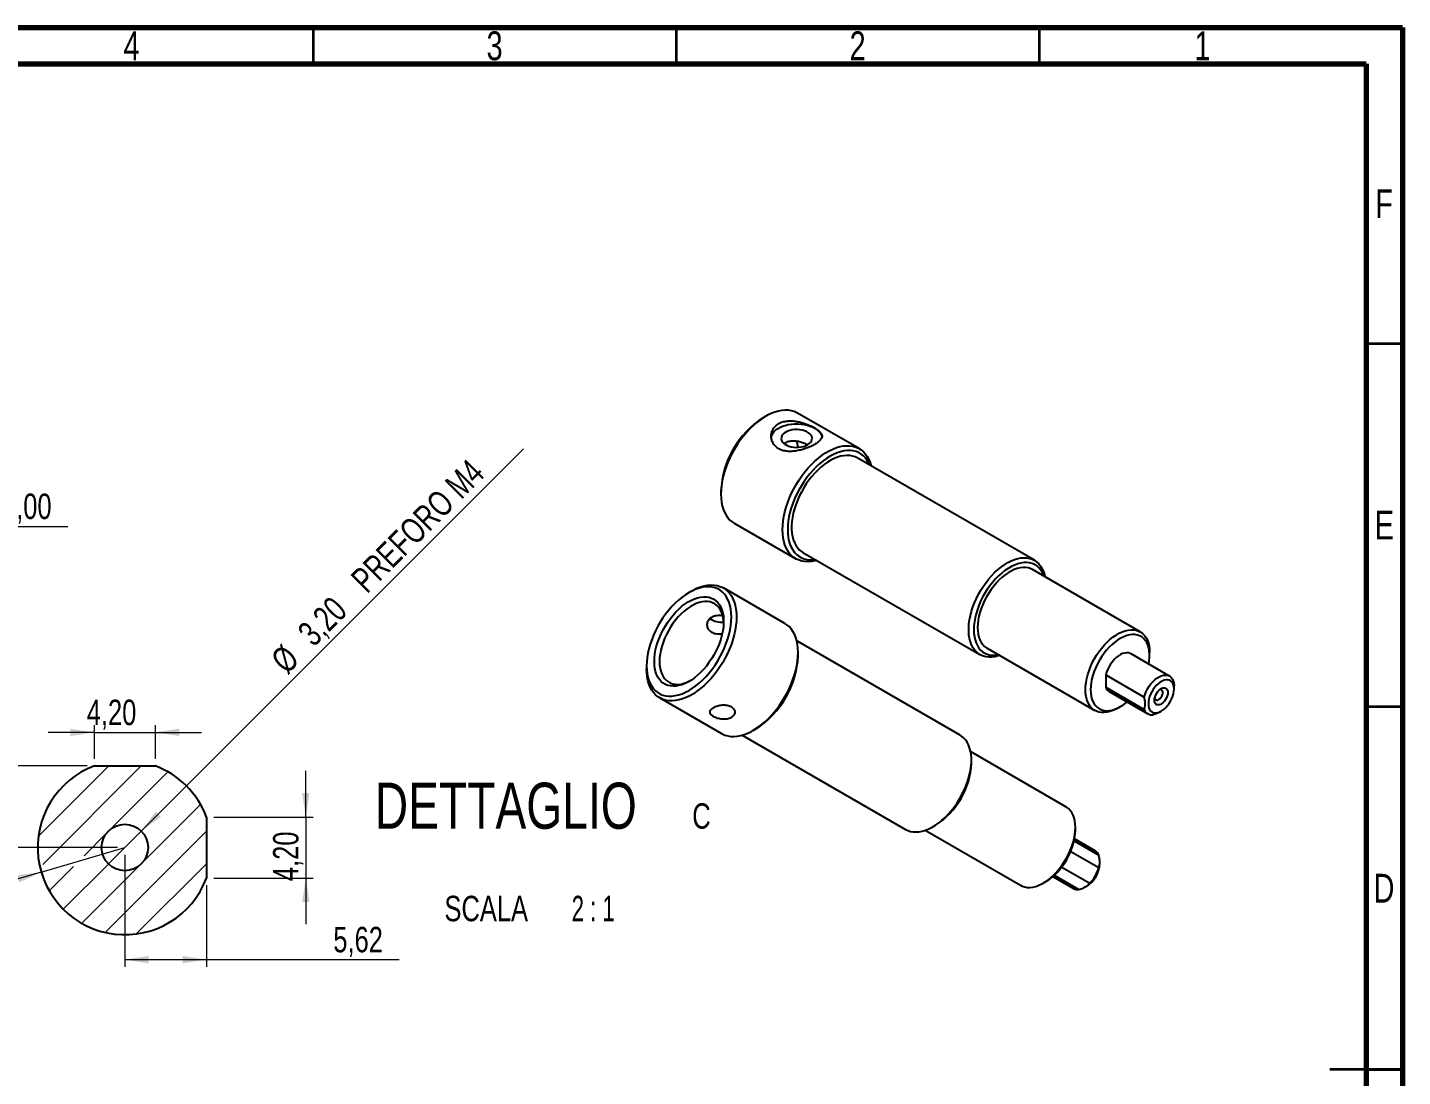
# Model space of a CAD drawing. Header units: millimetres. Extents: x 0 to 415, y 0 to 292.
# Drawn here: x 225.6 to 415, y 147.6 to 292 of the extents above; entities that cross this region are included whole.
import ezdxf

# ---------------------------------------------------------------- set-up
doc = ezdxf.new("R2010")
doc.units = ezdxf.units.MM
doc.styles.add('SLDTEXTSTYLE0', font='TXT', dxfattribs={"width": 0.75})
doc.styles.add('SLDTEXTSTYLE2', font='TXT', dxfattribs={"width": 0.65})
doc.dimstyles.new('SLDDIMSTYLE0', dxfattribs={"dimtxt": 3.5, "dimasz": 3.302, "dimexe": 0, "dimexo": 0.0625, "dimgap": 0.875, "dimtad": 1, "dimlfac": 2, "dimrnd": 1e-09, "dimzin": 12, "dimdsep": 46, "dimtxsty": 'SLDTEXTSTYLE0', "dimsah": 1, "dimcen": 0.09, "dimadec": 0, "dimazin": 3, "dimtfac": 1, "dimtmove": 0, "dimatfit": 0, "dimfxl": 0, "dimfrac": 2, "dimtolj": 1, "dimtzin": 12, "dimarcsym": 0})
doc.dimstyles.new('SLDDIMSTYLE3', dxfattribs={"dimtxt": 3.5, "dimasz": 3.302, "dimexe": 0, "dimexo": 0.0625, "dimgap": 0.875, "dimtad": 1, "dimlfac": 0.5, "dimrnd": 1e-09, "dimzin": 12, "dimdsep": 46, "dimtxsty": 'SLDTEXTSTYLE0', "dimsah": 1, "dimcen": 0, "dimadec": 0, "dimazin": 3, "dimtfac": 1, "dimtofl": 0, "dimtmove": 0, "dimatfit": 3, "dimfxl": 0, "dimfrac": 2, "dimtolj": 1, "dimtzin": 12, "dimarcsym": 0})
doc.dimstyles.new('SLDDIMSTYLE4', dxfattribs={"dimtxt": 3.5, "dimasz": 3.302, "dimexe": 0, "dimexo": 0.0625, "dimgap": 0.875, "dimtad": 1, "dimlfac": 0.5, "dimrnd": 1e-09, "dimzin": 12, "dimdsep": 46, "dimtxsty": 'SLDTEXTSTYLE0', "dimsah": 1, "dimcen": 0.09, "dimadec": 0, "dimazin": 3, "dimtfac": 1, "dimtmove": 0, "dimatfit": 0, "dimfxl": 0, "dimfrac": 2, "dimtolj": 1, "dimtzin": 12, "dimarcsym": 0})
doc.dimstyles.new('SLDDIMSTYLE5', dxfattribs={"dimtxt": 3.5, "dimasz": 3.302, "dimexe": 0, "dimexo": 0.0625, "dimgap": 0.875, "dimtad": 1, "dimlfac": 0.5, "dimrnd": 1e-09, "dimzin": 12, "dimdsep": 46, "dimtxsty": 'SLDTEXTSTYLE0', "dimsah": 1, "dimcen": 0.09, "dimadec": 0, "dimazin": 3, "dimtfac": 1, "dimtofl": 0, "dimtmove": 0, "dimatfit": 3, "dimfxl": 0, "dimfrac": 2, "dimtolj": 1, "dimtzin": 12, "dimarcsym": 0})
doc.dimstyles.new('SLDDIMSTYLE6', dxfattribs={"dimtxt": 3.5, "dimasz": 3.302, "dimexe": 0, "dimexo": 0.0625, "dimgap": 0.875, "dimtad": 1, "dimlfac": 0.5, "dimrnd": 1e-09, "dimzin": 12, "dimdsep": 46, "dimtxsty": 'SLDTEXTSTYLE0', "dimblk1": 'NONE', "dimsah": 1, "dimcen": 0, "dimadec": 0, "dimazin": 3, "dimtfac": 1, "dimtmove": 0, "dimatfit": 3, "dimldrblk": 'NONE', "dimfxl": 0, "dimfrac": 2, "dimtolj": 1, "dimtzin": 12, "dimarcsym": 0})

# ---------------------------------------------------------------- blocks, each defined once
blk = doc.blocks.new('_D_2')
at = {"color": 7, "linetype": 'Continuous', "lineweight": 0}
for p, q in [((201.6, 247.19), (201.6, 222.31)), ((206.1, 247.19), (206.1, 222.31)), ((201.6, 223.31), (195.25, 223.31)), ((201.6, 223.31), (206.1, 223.31)), ((206.1, 223.31), (231.18, 223.31))]:
    blk.add_line(p, q, dxfattribs=at)
at = {"color": 7, "linetype": 'Continuous', "lineweight": 18}
for points in [[(201.6, 223.31), (198.3, 223.81), (198.3, 222.8)], [(206.1, 223.31), (209.4, 222.8), (209.4, 223.81)]]:
    blk.add_solid(points, dxfattribs=at)
at = {"color": 7, "linetype": 'Continuous', "lineweight": 18, "insert": (222.12, 227.82), "char_height": 3.5, "attachment_point": 1, "style": 'SLDTEXTSTYLE0'}
blk.add_mtext('9,00', dxfattribs=at)
blk = doc.blocks.new('SW_HATCH_0')
at = {"color": 0, "linetype": 'Continuous', "lineweight": 18}
for p, q in [((0, 0), (9.67, 9.67)), ((0.59, -3.9), (14.16, 9.67)), ((9.93, 0.95), (17.83, 8.85)), ((14.42, -3.54), (22.32, 4.36)), ((6.28, -2.7), (9.37, 0.39)), ((9.19, -13.26), (23.14, 0.69)), ((14.16, 0.69), (14.16, 0.69)), ((1.47, -7.51), (4.81, -4.17)), ((3.41, -10.06), (9.63, -3.84)), ((5.96, -12), (13.86, -4.1)), ((13.47, -13.47), (23.14, -3.8))]:
    blk.add_line(p, q, dxfattribs=at)
blk = doc.blocks.new('_D_11')
at = {"color": 7, "linetype": 'Continuous', "lineweight": 0}
for q in [(239.04, 179.08), (200.59, 167.83)]:
    blk.add_line((227.52, 175.71), q, dxfattribs=at)
at = {"color": 7, "linetype": 'Continuous', "lineweight": 18}
blk.add_solid([(227.52, 175.71), (224.21, 175.27), (224.5, 174.29)], dxfattribs=at)
at = {"color": 7, "linetype": 'Continuous', "lineweight": 18, "insert": (199.33, 172.15), "char_height": 3.5, "attachment_point": 1, "rotation": 16.3158, "style": 'SLDTEXTSTYLE0'}
blk.add_mtext('R6,00', dxfattribs=at)
blk = doc.blocks.new('_D_12')
at = {"color": 7, "linetype": 'Continuous', "lineweight": 0}
for p, q in [((213.53, 190.32), (213.53, 196.67)), ((233.84, 190.32), (212.53, 190.32)), ((213.53, 190.32), (213.53, 179.08)), ((238.04, 179.08), (212.53, 179.08)), ((213.53, 179.08), (213.53, 172.73))]:
    blk.add_line(p, q, dxfattribs=at)
at = {"color": 7, "linetype": 'Continuous', "lineweight": 18}
for points in [[(213.53, 190.32), (214.04, 193.62), (213.03, 193.62)], [(213.53, 179.08), (213.03, 175.78), (214.04, 175.78)]]:
    blk.add_solid(points, dxfattribs=at)
at = {"color": 7, "linetype": 'Continuous', "lineweight": 18, "insert": (209.02, 179.49), "char_height": 3.5, "attachment_point": 1, "rotation": 90, "style": 'SLDTEXTSTYLE0'}
blk.add_mtext('5,62', dxfattribs=at)
blk = doc.blocks.new('_D_13')
at = {"color": 7, "linetype": 'Continuous', "lineweight": 0}
for p, q in [((234.84, 191.32), (234.84, 195.94)), ((243.24, 191.32), (243.24, 195.94)), ((234.84, 194.94), (228.49, 194.94)), ((234.84, 194.94), (243.24, 194.94)), ((243.24, 194.94), (249.59, 194.94))]:
    blk.add_line(p, q, dxfattribs=at)
at = {"color": 7, "linetype": 'Continuous', "lineweight": 18}
for points in [[(234.84, 194.94), (231.54, 195.45), (231.54, 194.43)], [(243.24, 194.94), (246.54, 194.43), (246.54, 195.45)]]:
    blk.add_solid(points, dxfattribs=at)
at = {"color": 7, "linetype": 'Continuous', "lineweight": 18, "insert": (233.79, 199.45), "char_height": 3.5, "attachment_point": 1, "style": 'SLDTEXTSTYLE0'}
blk.add_mtext('4,20', dxfattribs=at)
blk = doc.blocks.new('_D_14')
at = {"color": 7, "linetype": 'Continuous', "lineweight": 0}
for p, q in [((263.96, 183.28), (263.96, 189.63)), ((251.28, 183.28), (264.96, 183.28)), ((263.96, 183.28), (263.96, 174.88)), ((251.28, 174.88), (264.96, 174.88)), ((263.96, 174.88), (263.96, 168.53))]:
    blk.add_line(p, q, dxfattribs=at)
at = {"color": 7, "linetype": 'Continuous', "lineweight": 18}
for points in [[(263.96, 183.28), (264.47, 186.58), (263.46, 186.58)], [(263.96, 174.88), (263.46, 171.58), (264.47, 171.58)]]:
    blk.add_solid(points, dxfattribs=at)
at = {"color": 7, "linetype": 'Continuous', "lineweight": 18, "insert": (259.45, 174.46), "char_height": 3.5, "attachment_point": 1, "rotation": 90, "style": 'SLDTEXTSTYLE0'}
blk.add_mtext('4,20', dxfattribs=at)
blk = doc.blocks.new('_D_15')
at = {"color": 7, "linetype": 'Continuous', "lineweight": 0}
for p, q in [((239.04, 178.08), (239.04, 162.65)), ((250.28, 173.88), (250.28, 162.65)), ((239.04, 163.65), (250.28, 163.65)), ((250.28, 163.65), (276.81, 163.65))]:
    blk.add_line(p, q, dxfattribs=at)
at = {"color": 7, "linetype": 'Continuous', "lineweight": 18}
for points in [[(239.04, 163.65), (242.34, 163.14), (242.34, 164.16)], [(250.28, 163.65), (246.98, 164.16), (246.98, 163.14)]]:
    blk.add_solid(points, dxfattribs=at)
at = {"color": 7, "linetype": 'Continuous', "lineweight": 18, "insert": (267.75, 168.16), "char_height": 3.5, "attachment_point": 1, "style": 'SLDTEXTSTYLE0'}
blk.add_mtext('5,62', dxfattribs=at)
blk = doc.blocks.new('_D_16')
at = {"color": 7, "linetype": 'Continuous', "lineweight": 0}
for q in [(293.96, 234), (236.78, 176.82)]:
    blk.add_line((241.3, 181.34), q, dxfattribs=at)
at = {"color": 7, "linetype": 'Continuous', "lineweight": 18}
blk.add_solid([(241.3, 181.34), (244, 183.32), (243.28, 184.04)], dxfattribs=at)
at = {"color": 7, "linetype": 'Continuous', "lineweight": 18, "char_height": 3.5, "attachment_point": 1, "rotation": 45, "style": 'SLDTEXTSTYLE0'}
for s, insert in [('PREFORO M4', (269.91, 216.4)), ('3,20', (262.58, 209.07)), ('%%c', (258.89, 205.3))]:
    blk.add_mtext(s, dxfattribs=dict(at, insert=insert))
blk = doc.blocks.new('_None')
blk = doc.blocks.new('SW_NOTE_0_3')
at = {"color": 0, "linetype": 'Continuous', "lineweight": 0, "attachment_point": 2}
for s, insert, char_height, style in [('DETTAGLIO', (22.13, 8.19), 6.35, 'SLDTEXTSTYLE0'), ('C', (49.08, 5.35), 3.5, 'SLDTEXTSTYLE0'), ('SCALA', (19.44, -7.39), 3.5, 'SLDTEXTSTYLE0'), ('2 : 1', (34.17, -7.39), 3.5, 'SLDTEXTSTYLE2')]:
    blk.add_mtext(s, dxfattribs=dict(at, insert=insert, char_height=char_height, style=style))

msp = doc.modelspace()

# ---------------------------------------------------------------- linework, layer by layer
at = {"color": 7, "linetype": 'Continuous', "lineweight": 70}
for p, q in [((15, 292), (415, 292)), ((415, 292), (415, 5)), ((20, 287), (410, 287)), ((410, 287), (410, 10))]:
    msp.add_line(p, q, dxfattribs=at)
at = {"color": 7, "linetype": 'Continuous', "lineweight": 35}
for p, q in [((265, 287), (265, 292)), ((315, 287), (315, 292)), ((365, 287), (365, 292)), ((410, 248.5), (415, 248.5)), ((410, 198.5), (415, 198.5)), ((415, 148.5), (405, 148.5)), ((410, 148.5), (415, 148.5))]:
    msp.add_line(p, q, dxfattribs=at)
at = {"color": 7, "linetype": 'Continuous', "lineweight": 25}
for p, q in [((340.1793, 234.009), (331.694, 238.9074)), ((327.3184, 238.4737), (326.9649, 238.2695)), ((364.3031, 218.6393), (339.9079, 232.7223)), ((321.1322, 228.1659), (321.1322, 227.7577)), ((322.9447, 223.7516), (331.43, 218.8531)), ((332.4085, 219.7316), (356.8037, 205.6486)), ((378.8809, 208.7803), (364.0317, 217.3526)), ((317.0893, 214.4014), (316.7358, 214.1973)), ((329.9502, 209.9367), (321.4649, 214.8352)), ((354.074, 194.567), (331.5789, 207.5531)), ((357.7822, 206.527), (372.6314, 197.9547)), ((331.7628, 205.5224), (331.7628, 205.9306)), ((382.9129, 202.7), (377.6096, 205.7616)), ((380.1756, 205.5106), (380.1756, 205.9188)), ((310.9031, 204.0937), (310.9031, 203.6855)), ((374.1226, 202.8736), (379.4259, 199.8121)), ((374.1226, 202.8736), (374.1226, 201.1589)), ((374.1226, 201.1589), (379.4259, 198.0974)), ((383.5343, 200.9183), (383.5343, 201.3265)), ((312.7157, 199.6793), (321.2009, 194.7809)), ((374.6098, 200.5653), (379.9131, 197.5038)), ((375.7569, 198.2646), (376.1104, 198.4687)), ((381.5475, 197.7299), (381.7669, 197.8566)), ((325.5766, 195.2146), (325.9301, 195.4188)), ((324.0795, 194.5624), (346.5746, 181.5763)), ((368.6519, 184.7081), (355.5221, 192.2877)), ((234.8387, 190.3213), (243.2387, 190.3213)), ((355.6276, 190.725), (355.6276, 191.1332)), ((250.2797, 183.2803), (250.2797, 174.8803)), ((350.3252, 181.9481), (350.6787, 182.1522)), ((369.9465, 181.4383), (369.9465, 181.8465)), ((349.2726, 181.4621), (362.4024, 173.8825)), ((369.7759, 179.9941), (373.1711, 178.0341)), ((372.6838, 178.6278), (369.8334, 180.2733)), ((369.3099, 178.5484), (373.1711, 176.3194)), ((368.0653, 176.3925), (371.9264, 174.1636)), ((373.3053, 176.846), (373.3053, 177.0993)), ((365.5278, 174.1923), (365.8813, 174.3964)), ((366.8337, 175.077), (369.6841, 173.4315)), ((367.0465, 175.2662), (370.4415, 173.3063)), ((371.3185, 173.6577), (371.5378, 173.7843))]:
    msp.add_line(p, q, dxfattribs=at)
at = {"color": 7, "linetype": 'Continuous', "lineweight": 25, "flags": 128}
for points in [[(331.694, 238.9074), (331.6054, 238.9566), (331.2324, 239.1228), (330.8341, 239.2385), (330.413, 239.3029), (329.9718, 239.3156), (329.5134, 239.2765), (329.0407, 239.1859), (328.557, 239.0443), (328.0651, 238.8527), (327.5685, 238.6123), (327.0702, 238.3246), (326.5736, 237.9916), (326.0818, 237.6154), (325.598, 237.1984), (325.1254, 236.7434), (324.667, 236.2532), (324.2258, 235.7311), (323.8046, 235.1805), (323.4063, 234.6049), (323.0333, 234.008), (322.6882, 233.3938), (322.3731, 232.7662), (322.09, 232.1293), (321.8409, 231.4872), (321.6273, 230.844), (321.4506, 230.204), (321.312, 229.5714), (321.2123, 228.9501), (321.1522, 228.3442), (321.1322, 227.7577), (321.1522, 227.1944), (321.2123, 226.6579), (321.312, 226.1517), (321.4506, 225.679), (321.6273, 225.243), (321.8409, 224.8465), (322.09, 224.4921), (322.3731, 224.1819), (322.6882, 223.9182), (322.9447, 223.7516)], [(328.0635, 235.4726), (328.0732, 235.5744), (328.1377, 235.8306), (328.2584, 236.0799), (328.4334, 236.3183), (328.6597, 236.5419), (328.9336, 236.7469), (329.2508, 236.9299), (329.6059, 237.0881), (329.9931, 237.2187), (330.406, 237.3197), (330.838, 237.3894), (331.2818, 237.4266), (331.7302, 237.4308), (332.1759, 237.4018), (332.6115, 237.3401), (333.0299, 237.2468), (333.4241, 237.1234), (333.7878, 236.9719), (334.1149, 236.7948), (334.4001, 236.595), (334.6388, 236.3758), (334.8268, 236.1407), (334.9613, 235.8937), (335.04, 235.6388), (335.0548, 235.5418)], [(333.0646, 234.5452), (333.2914, 234.6998), (333.4711, 234.8738), (333.5987, 235.0626), (333.6707, 235.2609), (333.6852, 235.4633), (333.6418, 235.6644), (333.5416, 235.8585), (333.3875, 236.0406), (333.1836, 236.2054), (332.9354, 236.3487), (332.6498, 236.4664), (332.3345, 236.5554), (331.9981, 236.6132), (331.6498, 236.6383), (331.2992, 236.6299), (330.9557, 236.5883), (330.6287, 236.5147), (330.3272, 236.411), (330.0594, 236.28), (329.8326, 236.1254), (329.6529, 235.9514), (329.5253, 235.7626), (329.4533, 235.5643), (329.4388, 235.3619), (329.4822, 235.1609), (329.5824, 234.9667), (329.7365, 234.7847), (329.9404, 234.6198), (330.1886, 234.4765), (330.4742, 234.3588), (330.7895, 234.2698), (331.1259, 234.212), (331.4742, 234.1869), (331.8248, 234.1953), (332.1683, 234.2369), (332.4953, 234.3105), (332.7968, 234.4142), (333.0646, 234.5452)], [(334.3086, 218.6347), (334.0833, 218.5747), (333.6106, 218.484), (333.1522, 218.445), (332.711, 218.4576), (332.2899, 218.5221), (331.8916, 218.6378), (331.5186, 218.804), (331.1735, 219.0197), (330.8583, 219.2835), (330.5753, 219.5936), (330.3262, 219.9481), (330.1126, 220.3446), (329.9359, 220.7806), (329.7972, 221.2532), (329.6976, 221.7594), (329.6375, 222.2959), (329.6175, 222.8593), (329.6375, 223.4458), (329.6976, 224.0516), (329.7972, 224.6729), (329.9359, 225.3056), (330.1126, 225.9456), (330.3262, 226.5887), (330.5753, 227.2308), (330.8583, 227.8678), (331.1735, 228.4954), (331.5186, 229.1096), (331.8916, 229.7064), (332.2899, 230.2821), (332.711, 230.8327), (333.1522, 231.3548), (333.6106, 231.8449), (334.0833, 232.3), (334.567, 232.717), (335.0589, 233.0932), (335.5555, 233.4262), (336.0538, 233.7138), (336.5504, 233.9542), (337.0422, 234.1459), (337.526, 234.2874), (337.9986, 234.3781), (338.457, 234.4172), (338.8982, 234.4045), (339.3194, 234.3401), (339.7177, 234.2244), (340.0907, 234.0581), (340.4358, 233.8424), (340.7509, 233.5786), (341.034, 233.2685), (341.2831, 232.914), (341.4967, 232.5175), (341.6734, 232.0815), (341.808, 231.6254)], [(341.6265, 231.7302), (341.5005, 232.017), (341.2887, 232.3949), (341.0419, 232.7308), (340.7617, 233.0222), (340.4501, 233.2671), (340.1092, 233.464), (339.7413, 233.6114), (339.3489, 233.7084), (338.9347, 233.7543), (338.5015, 233.7488), (338.0524, 233.6919), (337.5903, 233.584), (337.1184, 233.4258), (336.6399, 233.2185), (336.1582, 232.9634), (335.6765, 232.6623), (335.198, 232.3172), (334.7261, 231.9306), (334.264, 231.5049), (333.8149, 231.0432), (333.3817, 230.5487), (332.9675, 230.0245), (332.5751, 229.4745), (332.2072, 228.9023), (331.8663, 228.3118), (331.5546, 227.707), (331.2745, 227.0921), (331.0277, 226.4714), (330.8159, 225.8489), (330.6406, 225.2291), (330.5031, 224.616), (330.4041, 224.014), (330.3445, 223.4271), (330.3246, 222.8593)], [(339.9079, 232.7223), (339.6154, 232.8667), (339.2569, 232.9857), (338.8755, 233.0547), (338.4739, 233.0732), (338.0552, 233.0409), (337.6224, 232.9582), (337.1788, 232.8257), (336.7277, 232.6444), (336.2723, 232.4155), (335.8161, 232.1408), (335.3624, 231.8223), (334.9146, 231.4624), (334.476, 231.0637), (334.0499, 230.6292), (333.6394, 230.1621), (333.2475, 229.6659), (332.8772, 229.1442), (332.5312, 228.601), (332.212, 228.0401), (331.922, 227.4658), (331.6634, 226.8824), (331.4381, 226.2941), (331.2477, 225.7053), (331.0937, 225.1204), (330.9772, 224.5436), (330.899, 223.9794), (330.8598, 223.4317), (330.8598, 222.9048), (330.899, 222.4024), (330.9772, 221.9284), (331.0937, 221.4862), (331.2477, 221.0791), (331.4381, 220.7101), (331.6634, 220.382), (331.922, 220.0971), (332.212, 219.8576), (332.4085, 219.7316)], [(330.3246, 222.8593), (330.3445, 222.3145), (330.4041, 221.7964), (330.5031, 221.3086), (330.6406, 220.8544), (330.8159, 220.4369), (331.0277, 220.059), (331.2745, 219.7232), (331.5546, 219.4318), (331.8663, 219.1868), (332.2072, 218.9899), (332.5751, 218.8425), (332.9675, 218.7455), (333.3817, 218.6996), (333.8149, 218.7051), (334.1271, 218.7395)], [(359.5017, 205.5344), (359.3098, 205.4727), (358.8712, 205.365), (358.4451, 205.3075), (358.0346, 205.3006), (357.6427, 205.3444), (357.2724, 205.4385), (356.9263, 205.5822), (356.6072, 205.7746), (356.3172, 206.0141), (356.0586, 206.2989), (355.8333, 206.6271), (355.6429, 206.9961), (355.4889, 207.4032), (355.3724, 207.8454), (355.2942, 208.3194), (355.255, 208.8218), (355.255, 209.3487), (355.2942, 209.8963), (355.3724, 210.4606), (355.4889, 211.0373), (355.6429, 211.6223), (355.8333, 212.2111), (356.0586, 212.7994), (356.3172, 213.3828), (356.6072, 213.9571), (356.9263, 214.5179), (357.2724, 215.0612), (357.6427, 215.5829), (358.0346, 216.0791), (358.4451, 216.5462), (358.8712, 216.9806), (359.3098, 217.3793), (359.7576, 217.7392), (360.2113, 218.0577), (360.6675, 218.3324), (361.1229, 218.5613), (361.574, 218.7427), (362.0176, 218.8752), (362.4504, 218.9579), (362.8691, 218.9901), (363.2706, 218.9717), (363.6521, 218.9027), (364.0106, 218.7836), (364.3435, 218.6154), (364.6484, 218.3993), (364.9229, 218.1369), (365.1651, 217.8301), (365.3731, 217.4812), (365.5455, 217.0928), (365.6809, 216.6677), (365.7512, 216.36)], [(365.608, 216.4426), (365.5411, 216.6234), (365.3665, 216.9943), (365.156, 217.3244), (364.9114, 217.6112), (364.6344, 217.8523), (364.3275, 218.0458), (363.993, 218.1902), (363.6337, 218.2842), (363.2525, 218.3272), (362.8523, 218.3187), (362.4365, 218.2588), (362.0084, 218.1481), (361.5714, 217.9874), (361.129, 217.778), (360.6849, 217.5216), (360.2425, 217.2203), (359.8055, 216.8765), (359.3774, 216.4929), (358.9616, 216.0726), (358.5614, 215.6191), (358.1801, 215.1359), (357.8208, 214.627), (357.4863, 214.0965), (357.1794, 213.5486), (356.9025, 212.9878), (356.6578, 212.4185), (356.4474, 211.8453), (356.2728, 211.273), (356.1356, 210.706), (356.0367, 210.1489), (355.9771, 209.6062), (355.9572, 209.0824)], [(364.0317, 217.3526), (363.801, 217.4674), (363.4704, 217.5768), (363.1166, 217.6351), (362.7428, 217.6419), (362.3524, 217.597), (361.9488, 217.5008), (361.5359, 217.3543), (361.1172, 217.1588), (360.6966, 216.916), (360.278, 216.6282), (359.865, 216.2979), (359.4615, 215.9281), (359.071, 215.5222), (358.6972, 215.0838), (358.3434, 214.617), (358.0128, 214.126), (357.7084, 213.6151), (357.433, 213.0891), (357.1891, 212.5526), (356.9788, 212.0107), (356.8041, 211.468), (356.6665, 210.9297), (356.5674, 210.4005), (356.5075, 209.8852), (356.4875, 209.3885), (356.5075, 208.915), (356.5674, 208.4688), (356.6665, 208.0541), (356.8041, 207.6746), (356.9788, 207.3336), (357.1891, 207.0345), (357.433, 206.7797), (357.7084, 206.5716), (357.7822, 206.527)], [(317.0893, 214.4014), (317.3394, 214.54), (317.8361, 214.7804), (318.3279, 214.972), (318.8117, 215.1136), (319.2843, 215.2042), (319.7427, 215.2433), (320.1839, 215.2306), (320.605, 215.1662), (321.0034, 215.0505), (321.3763, 214.8843), (321.7215, 214.6686), (322.0366, 214.4048), (322.3196, 214.0947), (322.5688, 213.7402), (322.7824, 213.3437), (322.9591, 212.9077), (323.0977, 212.4351), (323.1974, 211.9289), (323.2574, 211.3924), (323.2775, 210.829), (323.2574, 210.2425), (323.1974, 209.6367), (323.0977, 209.0154), (322.9591, 208.3827), (322.7824, 207.7427), (322.5688, 207.0996), (322.3196, 206.4575), (322.0366, 205.8205), (321.7215, 205.1929), (321.3763, 204.5787), (321.0034, 203.9819), (320.605, 203.4062), (320.1839, 202.8556), (319.7427, 202.3335), (319.2843, 201.8434), (318.8117, 201.3883), (318.3279, 200.9713), (317.8361, 200.5951), (317.3394, 200.2621), (316.8412, 199.9745), (316.3445, 199.7341), (315.8527, 199.5424), (315.3689, 199.4009), (314.8963, 199.3102), (314.4379, 199.2711), (313.9967, 199.2838), (313.5756, 199.3482), (313.1772, 199.4639), (312.8043, 199.6302), (312.4591, 199.8459), (312.144, 200.1097), (311.861, 200.4198), (311.6118, 200.7743), (311.3982, 201.1708), (311.2215, 201.6068), (311.0829, 202.0794), (310.9832, 202.5856), (310.9232, 203.1221), (310.9031, 203.6855), (310.9031, 203.6855)], [(310.9031, 204.0937), (310.923, 203.5489), (310.9827, 203.0308), (311.0816, 202.543), (311.2192, 202.0888), (311.3945, 201.6713), (311.6062, 201.2933), (311.853, 200.9575), (312.1332, 200.6661), (312.4448, 200.4212), (312.7857, 200.2243), (313.1537, 200.0768), (313.5461, 199.9799), (313.9602, 199.934), (314.3934, 199.9395), (314.8426, 199.9964), (315.3047, 200.1043), (315.7766, 200.2625), (316.255, 200.4698), (316.7367, 200.7249), (317.2185, 201.026), (317.6969, 201.3711), (318.1688, 201.7577), (318.6309, 202.1834), (319.0801, 202.645), (319.5132, 203.1396), (319.9274, 203.6637), (320.3198, 204.2138), (320.6878, 204.786), (321.0287, 205.3765), (321.3403, 205.9813), (321.6205, 206.5962), (321.8673, 207.2169), (322.079, 207.8394), (322.2543, 208.4592), (322.3919, 209.0723), (322.4908, 209.6743), (322.5505, 210.2612), (322.5704, 210.829), (322.5505, 211.3738), (322.4908, 211.8919), (322.3919, 212.3797), (322.2543, 212.8339), (322.079, 213.2514), (321.8673, 213.6293), (321.6205, 213.9651), (321.3403, 214.2565), (321.0287, 214.5015), (320.6878, 214.6984), (320.3198, 214.8458), (319.9274, 214.9428), (319.5132, 214.9887), (319.0801, 214.9832), (318.6309, 214.9263), (318.1688, 214.8184), (317.6969, 214.6602), (317.2185, 214.4529), (316.7367, 214.1978), (316.255, 213.8967), (315.7766, 213.5516), (315.3047, 213.1649), (314.8426, 212.7393), (314.3934, 212.2776), (313.9602, 211.783), (313.5461, 211.2589), (313.1537, 210.7089), (312.7857, 210.1366), (312.4448, 209.5461), (312.1332, 208.9414), (311.853, 208.3265), (311.6062, 207.7058), (311.3945, 207.0833), (311.2192, 206.4635), (311.0816, 205.8504), (310.9827, 205.2484), (310.923, 204.6614), (310.9031, 204.0937)], [(311.9638, 204.706), (311.9835, 205.2186), (312.0427, 205.7498), (312.1408, 206.2952), (312.2769, 206.8502), (312.45, 207.4103), (312.6586, 207.9709), (312.901, 208.5272), (313.1752, 209.0746), (313.4789, 209.6088), (313.8096, 210.1251), (314.1646, 210.6193), (314.5409, 211.0874), (314.9353, 211.5254), (315.3447, 211.9298), (315.7657, 212.2971), (316.1946, 212.6244), (316.6281, 212.9088), (317.0625, 213.1482), (317.4941, 213.3404), (317.9195, 213.4839), (318.3351, 213.5775), (318.7375, 213.6204), (319.1232, 213.6123), (319.4892, 213.5532), (319.8324, 213.4436), (320.1499, 213.2844), (320.4392, 213.0771), (320.6978, 212.8231), (320.9235, 212.5248), (321.1146, 212.1844), (321.2693, 211.805), (321.3866, 211.3896), (321.4653, 210.9416), (321.5048, 210.4647), (321.5048, 209.963), (321.4653, 209.4405), (321.3866, 208.9017), (321.2693, 208.3509), (321.1146, 207.7928), (320.9235, 207.2319), (320.6978, 206.6728), (320.4392, 206.1204), (320.1499, 205.579), (319.8324, 205.0533), (319.4892, 204.5475), (319.1232, 204.0658), (318.7375, 203.6123), (318.3351, 203.1906), (317.9195, 202.8044), (317.4941, 202.4568), (317.0625, 202.1506), (316.6281, 201.8884), (316.1946, 201.6724), (315.7657, 201.5044), (315.3447, 201.3857), (314.9353, 201.3174), (314.5409, 201.3), (314.1646, 201.3336), (313.8096, 201.418), (313.4789, 201.5525), (313.1752, 201.736), (312.901, 201.9669), (312.6586, 202.2433), (312.45, 202.563), (312.2769, 202.9233), (312.1408, 203.3211), (312.0427, 203.7533), (311.9835, 204.2162), (311.9638, 204.706)], [(321.5063, 210.0067), (321.4897, 210.2821), (321.4299, 210.7282), (321.3307, 211.143), (321.1931, 211.5225), (321.0184, 211.8634), (320.8081, 212.1626), (320.5642, 212.4174), (320.2888, 212.6254), (319.9844, 212.7848), (319.6538, 212.8942), (319.3, 212.9525), (318.9262, 212.9593), (318.5357, 212.9144), (318.1322, 212.8182), (317.7192, 212.6718), (317.3006, 212.4762), (316.88, 212.2334), (316.4613, 211.9456), (316.0484, 211.6153), (315.6448, 211.2455), (315.2544, 210.8396), (314.8806, 210.4013), (314.5268, 209.9344), (314.1962, 209.4434), (313.8918, 208.9325), (313.6164, 208.4065), (313.3724, 207.8701), (313.1622, 207.3281), (312.9875, 206.7854), (312.8499, 206.2471), (312.7507, 205.7179), (312.6909, 205.2026), (312.6709, 204.706)], [(321.2009, 194.7809), (321.2896, 194.7317), (321.6625, 194.5655), (322.0609, 194.4498), (322.482, 194.3854), (322.9232, 194.3727), (323.3816, 194.4118), (323.8542, 194.5024), (324.338, 194.644), (324.8298, 194.8356), (325.3264, 195.076), (325.8247, 195.3637), (326.3214, 195.6967), (326.8132, 196.0729), (327.297, 196.4899), (327.7696, 196.9449), (328.228, 197.4351), (328.6692, 197.9572), (329.0903, 198.5078), (329.4886, 199.0834), (329.8616, 199.6803), (330.2068, 200.2945), (330.5219, 200.9221), (330.8049, 201.559), (331.0541, 202.2011), (331.2677, 202.8443), (331.4443, 203.4842), (331.583, 204.1169), (331.6826, 204.7382), (331.7427, 205.3441), (331.7628, 205.9306), (331.7427, 206.4939), (331.6826, 207.0304), (331.583, 207.5366), (331.4443, 208.0093), (331.2677, 208.4453), (331.0541, 208.8418), (330.8049, 209.1962), (330.5219, 209.5064), (330.2068, 209.7701), (329.9502, 209.9367)], [(355.9572, 209.0824), (355.9771, 208.5815), (356.0367, 208.1077), (356.1356, 207.6648), (356.2728, 207.2562), (356.4474, 206.8854), (356.6578, 206.5552), (356.9025, 206.2685), (357.1794, 206.0273), (357.4863, 205.8338), (357.8208, 205.6895), (358.1801, 205.5954), (358.5614, 205.5525), (358.9616, 205.561), (359.3585, 205.617)], [(375.7569, 198.2646), (375.5459, 198.1485), (375.1272, 197.953), (374.7143, 197.8065), (374.3107, 197.7104), (373.9203, 197.6655), (373.5465, 197.6722), (373.1927, 197.7306), (372.8621, 197.8399), (372.5577, 197.9993), (372.2823, 198.2074), (372.0383, 198.4622), (371.828, 198.7614), (371.6533, 199.1023), (371.5158, 199.4818), (371.4166, 199.8965), (371.3568, 200.3427), (371.3368, 200.8163), (371.3568, 201.3129), (371.4166, 201.8282), (371.5158, 202.3574), (371.6533, 202.8957), (371.828, 203.4384), (372.0383, 203.9804), (372.2823, 204.5168), (372.5577, 205.0428), (372.8621, 205.5537), (373.1927, 206.0447), (373.5465, 206.5115), (373.9203, 206.9499), (374.3107, 207.3558), (374.7143, 207.7256), (375.1272, 208.0559), (375.5459, 208.3437), (375.9665, 208.5865), (376.3851, 208.782), (376.7981, 208.9285), (377.2016, 209.0247), (377.5921, 209.0696), (377.9659, 209.0628), (378.3197, 209.0045), (378.6503, 208.8951), (378.9547, 208.7357), (379.2301, 208.5277), (379.474, 208.2729), (379.6843, 207.9737), (379.859, 207.6328), (379.9966, 207.2532), (380.0957, 206.8385), (380.1556, 206.3924), (380.1756, 205.9188), (380.1756, 205.9188)], [(380.0625, 204.3456), (380.1302, 204.7846), (380.1705, 205.2737), (380.1705, 205.7417), (380.1302, 206.1842), (380.0499, 206.5966), (379.9304, 206.9749), (379.7729, 207.3153), (379.5791, 207.6144), (379.3508, 207.8694), (379.0902, 208.0775), (378.8001, 208.2368), (378.4831, 208.3457), (378.1427, 208.4031), (377.782, 208.4084), (377.4047, 208.3616), (377.0145, 208.2631), (376.6153, 208.114), (376.2111, 207.9156), (375.8059, 207.67), (375.4037, 207.3796), (375.0085, 207.0473), (374.6243, 206.6765), (374.2548, 206.2707), (373.9038, 205.834), (373.5747, 205.3708), (373.2708, 204.8856), (372.9951, 204.3833), (372.7504, 203.869), (372.539, 203.3475), (372.3631, 202.8243), (372.2245, 202.3044), (372.1245, 201.7931), (372.0641, 201.2954), (372.0439, 200.8163), (372.0439, 200.8163)], [(312.6709, 204.706), (312.6909, 204.2324), (312.7507, 203.7862), (312.8499, 203.3715), (312.9875, 202.992), (313.1622, 202.6511), (313.3724, 202.3519), (313.6164, 202.0971), (313.8918, 201.8891), (314.1962, 201.7296), (314.5268, 201.6203), (314.8806, 201.5619), (315.2544, 201.5552), (315.6448, 201.6001), (316.0484, 201.6962), (316.4613, 201.8427), (316.88, 202.0382), (316.9177, 202.0581)], [(377.6096, 205.7616), (377.5029, 205.815), (377.2699, 205.884), (377.0148, 205.9014), (376.7426, 205.8669), (376.4584, 205.781), (376.1676, 205.6456), (375.8757, 205.463), (375.5882, 205.2368), (375.3107, 204.9713), (375.0482, 204.6715), (374.806, 204.3431), (374.5884, 203.9924), (374.3997, 203.6258), (374.2434, 203.2506), (374.1226, 202.8736)], [(379.4259, 199.8121), (379.5467, 200.189), (379.703, 200.5643), (379.8917, 200.9308), (380.1093, 201.2816), (380.3515, 201.61), (380.614, 201.9098), (380.8916, 202.1753), (381.179, 202.4015), (381.4709, 202.584), (381.7617, 202.7195), (382.0459, 202.8053), (382.3181, 202.8399), (382.5732, 202.8225), (382.8062, 202.7535), (383.0128, 202.6342), (383.189, 202.4668), (383.3316, 202.2546), (383.4377, 202.0016), (383.5055, 201.7125), (383.5336, 201.3929), (383.5343, 201.3265)], [(372.0439, 200.8163), (372.0641, 200.3604), (372.1245, 199.9325), (372.2245, 199.5366), (372.3631, 199.1768), (372.539, 198.8566), (372.7504, 198.5793), (372.9951, 198.3474), (373.2708, 198.1635), (373.5747, 198.0292), (373.9038, 197.946), (374.2548, 197.9146), (374.6243, 197.9354), (375.0085, 198.0081), (375.4037, 198.1321), (375.8059, 198.306), (376.2111, 198.5283), (376.6153, 198.7966), (377.0145, 199.1083), (377.0627, 199.1493)], [(379.9988, 198.8773), (380.0186, 198.5844), (380.0774, 198.3209), (380.1739, 198.0926), (380.306, 197.9047), (380.4707, 197.7612), (380.6644, 197.6655), (380.8827, 197.6197), (381.1207, 197.6247), (381.3732, 197.6805), (381.6345, 197.7859), (381.8987, 197.9384), (382.1599, 198.1347), (382.4124, 198.3704), (382.6505, 198.6402), (382.8688, 198.9381), (383.0624, 199.2574), (383.2272, 199.591), (383.3593, 199.9315), (383.4558, 200.2713), (383.5146, 200.6027), (383.5343, 200.9183), (383.5146, 201.2112), (383.4558, 201.4747), (383.3593, 201.703), (383.2272, 201.8909), (383.0624, 202.0344), (382.8688, 202.1301), (382.6505, 202.1759), (382.4124, 202.1709), (382.1599, 202.1151), (381.8987, 202.0097), (381.6345, 201.8572), (381.3732, 201.6609), (381.1207, 201.4252), (380.8827, 201.1554), (380.6644, 200.8575), (380.4707, 200.5382), (380.306, 200.2045), (380.1739, 199.8641), (380.0774, 199.5243), (380.0186, 199.1929), (379.9988, 198.8773)], [(380.8473, 199.3671), (380.8674, 199.5994), (380.9268, 199.8448), (381.0229, 200.0924), (381.1515, 200.3316), (381.307, 200.5518), (381.4825, 200.7434), (381.6705, 200.898), (381.8627, 201.009), (382.0506, 201.0713), (382.2262, 201.0824), (382.3817, 201.0417), (382.5103, 200.951), (382.6063, 200.8143), (382.6657, 200.6376), (382.6858, 200.4285), (382.6657, 200.1962), (382.6063, 199.9508), (382.5103, 199.7032), (382.3817, 199.464), (382.2262, 199.2438), (382.0506, 199.0522), (381.8627, 198.8976), (381.6705, 198.7866), (381.4825, 198.7243), (381.307, 198.7132), (381.1515, 198.7539), (381.0229, 198.8445), (380.9268, 198.9813), (380.8674, 199.158), (380.8473, 199.3671)], [(380.869, 199.6088), (380.9297, 199.4835), (381.0269, 199.4016), (381.1528, 199.3717), (381.2979, 199.3959), (381.4516, 199.4725), (381.6025, 199.5957), (381.7392, 199.7565), (381.8518, 199.943), (381.9319, 200.1412), (381.9734, 200.3365), (381.9734, 200.5144), (381.9319, 200.6617), (381.8518, 200.7675), (381.7392, 200.8239), (381.6025, 200.8268), (381.568, 200.8196)], [(346.5746, 181.5763), (346.8671, 181.4319), (347.2256, 181.3129), (347.6071, 181.2439), (348.0086, 181.2254), (348.4273, 181.2577), (348.8601, 181.3404), (349.3037, 181.4729), (349.7548, 181.6542), (350.2102, 181.8831), (350.6664, 182.1578), (351.1201, 182.4763), (351.5679, 182.8362), (352.0065, 183.2349), (352.4326, 183.6694), (352.8431, 184.1365), (353.235, 184.6327), (353.6053, 185.1544), (353.9513, 185.6976), (354.2705, 186.2585), (354.5605, 186.8328), (354.8191, 187.4162), (355.0444, 188.0045), (355.2348, 188.5933), (355.3888, 189.1782), (355.5053, 189.755), (355.5835, 190.3192), (355.6227, 190.8669), (355.6227, 191.3938), (355.5835, 191.8962), (355.5053, 192.3702), (355.3888, 192.8124), (355.2348, 193.2195), (355.0444, 193.5885), (354.8191, 193.9166), (354.5605, 194.2015), (354.2705, 194.441), (354.074, 194.567)], [(362.4024, 173.8825), (362.633, 173.7677), (362.9636, 173.6583), (363.3174, 173.6), (363.6912, 173.5932), (364.0817, 173.6381), (364.4852, 173.7342), (364.8982, 173.8807), (365.3168, 174.0763), (365.7374, 174.3191), (366.1561, 174.6069), (366.569, 174.9372), (366.9726, 175.307), (367.363, 175.7129), (367.7368, 176.1512), (368.0906, 176.6181), (368.4212, 177.1091), (368.7256, 177.62), (369.001, 178.146), (369.245, 178.6824), (369.4552, 179.2244), (369.63, 179.767), (369.7675, 180.3054), (369.8667, 180.8346), (369.9265, 181.3499), (369.9465, 181.8465), (369.9265, 182.3201), (369.8667, 182.7663), (369.7675, 183.181), (369.63, 183.5605), (369.4552, 183.9014), (369.245, 184.2006), (369.001, 184.4554), (368.7256, 184.6634), (368.6519, 184.7081)]]:
    msp.add_lwpolyline(points, dxfattribs=at)
at = {"color": 7, "linetype": 'Continuous', "lineweight": 25}
msp.add_circle((239.0387, 179.0803), 3.2, dxfattribs=at)
for centre, radius, start, end in [((333.7723, 227.6043), 12.6526, 122.549554, 177.455822), ((327.107, 233.9544), 4.6294, 2.91324, 13.742746), ((321.2353, 212.9147), 2.8099, 234.577886, 275.433018), ((319.1226, 206.084), 12.6526, 302.549554, 357.455822), ((375.194, 201.5416), 1.1377, 199.654323, 239.106491), ((380.4658, 198.4611), 1.1017, 199.278342, 280.710906), ((239.0387, 179.0803), 12, 110.487315, 339.512685), ((239.0387, 179.0803), 12, 20.487328, 69.512672), ((344.9352, 191.1827), 10.7022, 302.456828, 357.548549), ((361.1237, 181.8373), 8.8319, 302.594594, 357.410782), ((372.0989, 177.6508), 1.1387, 19.672277, 59.088537), ((369.4936, 177.0054), 3.815, 302.40025, 357.605126), ((368.3422, 177.6702), 5.0143, 315.627331, 344.372669), ((370.2375, 174.4265), 1.1386, 240.915321, 280.319823)]:
    msp.add_arc(centre, radius, start, end, dxfattribs=at)
for points, knots in [([(334.0369, 234.5963), (334.2022, 234.6917), (334.3481, 234.7872), (334.5391, 234.9311), (334.5981, 234.9792), (334.7067, 235.0758), (334.756, 235.1242), (334.8866, 235.2673), (334.9519, 235.361), (335.018, 235.5017), (335.0347, 235.5488), (335.0566, 235.6418), (335.062, 235.6879), (335.0619, 235.8257), (335.0401, 235.9173), (334.9515, 236.1032), (334.886, 236.1951), (334.7564, 236.3347), (334.7079, 236.3815), (334.5999, 236.4761), (334.5401, 236.5242), (334.3483, 236.6669), (334.2028, 236.7613), (333.8765, 236.9499), (333.6943, 237.0446), (333.3114, 237.2233), (333.1088, 237.3087), (332.6817, 237.4678), (332.4638, 237.5392), (332.019, 237.6626), (331.7898, 237.7149), (331.337, 237.7921), (331.1123, 237.8176), (330.7772, 237.8326), (330.6652, 237.8338), (330.4458, 237.8275), (330.3383, 237.8202), (330.0221, 237.7855), (329.8197, 237.7453), (329.5292, 237.6561), (329.4354, 237.6217), (329.2566, 237.5448), (329.0858, 237.4594), (328.9306, 237.3572), (328.7834, 237.2463), (328.7136, 237.1863), (328.5211, 236.9977), (328.4135, 236.8595), (328.2824, 236.6354), (328.2436, 236.5575), (328.1775, 236.3989), (328.1501, 236.3183), (328.0843, 236.0728), (328.062, 235.9041), (328.062, 235.5627), (328.0841, 235.3942), (328.1496, 235.1476), (328.1768, 235.0664), (328.2426, 234.9065), (328.2812, 234.8278), (328.4118, 234.6015), (328.5187, 234.4621), (328.7732, 234.209), (328.9225, 234.0951), (329.2486, 233.9064), (329.4266, 233.8301), (329.8134, 233.7129), (330.0174, 233.6737), (330.3341, 233.641), (330.4417, 233.6345), (330.6612, 233.6296), (330.7729, 233.6314), (331.1075, 233.6479), (331.3324, 233.6738), (331.6731, 233.7316), (331.7878, 233.7543), (332.0144, 233.8047), (332.1266, 233.8326), (332.4598, 233.9231), (332.6777, 233.9926), (333.1051, 234.1483), (333.3086, 234.2322), (333.5952, 234.364), (333.6879, 234.4091), (333.8672, 234.5012), (333.9542, 234.5486), (334.0369, 234.5963)], [0, 0, 0, 0, 0.03125, 0.03125, 0.046875, 0.046875, 0.0625, 0.0625, 0.09375, 0.09375, 0.109375, 0.109375, 0.125, 0.125, 0.15625, 0.15625, 0.1875, 0.1875, 0.203125, 0.203125, 0.21875, 0.21875, 0.25, 0.25, 0.28125, 0.28125, 0.3125, 0.3125, 0.34375, 0.34375, 0.375, 0.375, 0.40625, 0.40625, 0.421875, 0.421875, 0.4375, 0.4375, 0.46875, 0.46875, 0.484375, 0.484375, 0.5, 0.515625, 0.515625, 0.53125, 0.53125, 0.5625, 0.5625, 0.578125, 0.578125, 0.59375, 0.59375, 0.625, 0.625, 0.65625, 0.65625, 0.671875, 0.671875, 0.6875, 0.6875, 0.71875, 0.71875, 0.75, 0.75, 0.78125, 0.78125, 0.8125, 0.8125, 0.828125, 0.828125, 0.84375, 0.84375, 0.875, 0.875, 0.890625, 0.890625, 0.90625, 0.90625, 0.9375, 0.9375, 0.96875, 0.96875, 0.984375, 0.984375, 1, 1, 1, 1]), ([(329.8439, 234.6973), (329.9147, 234.7521), (330.0584, 234.8632), (330.3248, 234.9816), (330.6196, 235.0601), (330.937, 235.098), (331.272, 235.096), (331.6221, 235.0573), (331.976, 234.9838), (332.3253, 234.881), (332.6514, 234.7554), (332.9017, 234.6407), (333.0242, 234.5675), (333.0629, 234.5443)], [0, 0, 0, 0, 0.09200669, 0.18675494, 0.27861554, 0.37049581, 0.46485083, 0.55921828, 0.65807447, 0.75691198, 0.85562137, 0.95430336, 1, 1, 1, 1]), ([(321.3729, 210.9793), (321.2808, 210.9927), (321.0693, 211.0234), (320.7416, 211.0275), (320.4015, 210.991), (320.0901, 210.9087), (319.8186, 210.7821), (319.5939, 210.6204), (319.4186, 210.4265), (319.2922, 210.2084), (319.2187, 209.9706), (319.1989, 209.7184), (319.2386, 209.4635), (319.3383, 209.2168), (319.4978, 208.9942), (319.7067, 208.8076), (319.9582, 208.6649), (320.2381, 208.566), (320.5433, 208.5099), (320.8689, 208.4945), (321.1267, 208.5049), (321.2744, 208.5293), (321.3061, 208.5345)], [0, 0, 0, 0, 0.04160474, 0.095525946, 0.150025825, 0.204511015, 0.256543315, 0.308575791, 0.35902247, 0.409479954, 0.461296483, 0.513119838, 0.567408257, 0.621686414, 0.675894214, 0.730086965, 0.7813772, 0.832672535, 0.882909342, 0.933158398, 0.985678724, 1, 1, 1, 1]), ([(379.4259, 198.0974), (379.5101, 198.3267), (379.5599, 198.5828), (379.5601, 198.9491), (379.557, 199.0251), (379.545, 199.1784), (379.536, 199.2559), (379.5013, 199.4907), (379.4676, 199.6502), (379.4259, 199.8121)], [0, 0, 0, 0, 0.5, 0.5, 0.625, 0.625, 0.75, 0.75, 1, 1, 1, 1]), ([(322.535, 196.9693), (322.6146, 197.0153), (322.6851, 197.0668), (322.8083, 197.18), (322.8615, 197.2426), (322.9466, 197.374), (322.9787, 197.4426), (323.0219, 197.5847), (323.033, 197.6585), (323.0329, 197.8039), (323.0222, 197.8763), (322.9788, 198.0194), (322.9463, 198.0887), (322.8618, 198.2194), (322.809, 198.2818), (322.6847, 198.3962), (322.6143, 198.4475), (322.4572, 198.5384), (322.3695, 198.5781), (322.1844, 198.6426), (322.0866, 198.6677), (321.8805, 198.7043), (321.7728, 198.7154), (321.5559, 198.7239), (321.4451, 198.7214), (321.2216, 198.7035), (321.1115, 198.6884), (320.8945, 198.6473), (320.7863, 198.6209), (320.5807, 198.5593), (320.483, 198.5242), (320.2976, 198.4461), (320.2099, 198.4028), (320.0528, 198.3122), (319.9822, 198.2644), (319.8574, 198.1634), (319.8048, 198.1115), (319.72, 198.0058), (319.6873, 197.9512), (319.6439, 197.8416), (319.633, 197.7869), (319.6328, 197.6767), (319.6438, 197.6208), (319.6869, 197.5119), (319.7188, 197.4582), (319.8039, 197.3518), (319.8569, 197.2997), (319.9798, 197.2), (320.0507, 197.1518), (320.2093, 197.0601), (320.2952, 197.0177), (320.4798, 196.9395), (320.5797, 196.9035), (320.7851, 196.8417), (320.891, 196.8157), (321.1092, 196.774), (321.2211, 196.7586), (321.5527, 196.7319), (321.7761, 196.7397), (322.0832, 196.794), (322.1828, 196.8195), (322.369, 196.8843), (322.4554, 196.9234), (322.535, 196.9693)], [0, 0, 0, 0, 0.03125, 0.03125, 0.0625, 0.0625, 0.09375, 0.09375, 0.125, 0.125, 0.15625, 0.15625, 0.1875, 0.1875, 0.21875, 0.21875, 0.25, 0.25, 0.28125, 0.28125, 0.3125, 0.3125, 0.34375, 0.34375, 0.375, 0.375, 0.40625, 0.40625, 0.4375, 0.4375, 0.46875, 0.46875, 0.5, 0.5, 0.53125, 0.53125, 0.5625, 0.5625, 0.59375, 0.59375, 0.625, 0.625, 0.65625, 0.65625, 0.6875, 0.6875, 0.71875, 0.71875, 0.75, 0.75, 0.78125, 0.78125, 0.8125, 0.8125, 0.84375, 0.84375, 0.875, 0.875, 0.9375, 0.9375, 0.96875, 0.96875, 1, 1, 1, 1]), ([(381.538, 197.7346), (381.5047, 197.7123), (381.3727, 197.6236), (381.0764, 197.5037), (380.8068, 197.4206), (380.6706, 197.3786)], [0, 0, 0, 0, 0.1426546, 0.56674798, 1, 1, 1, 1]), ([(373.1711, 176.3194), (373.2554, 176.5488), (373.3051, 176.8048), (373.3053, 177.1711), (373.3023, 177.2471), (373.2902, 177.4004), (373.2813, 177.4779), (373.2465, 177.7127), (373.2129, 177.8723), (373.1711, 178.0341)], [0, 0, 0, 0, 0.5, 0.5, 0.625, 0.625, 0.75, 0.75, 1, 1, 1, 1]), ([(370.4415, 173.3063), (370.7665, 173.3967), (371.0629, 173.5103), (371.3804, 173.6934), (371.4416, 173.7323), (371.5563, 173.8124), (371.61, 173.8537), (371.7612, 173.9811), (371.8489, 174.0706), (371.9264, 174.1636)], [0, 0, 0, 0, 0.5, 0.5, 0.625, 0.625, 0.75, 0.75, 1, 1, 1, 1])]:
    msp.add_open_spline(points, degree=3, knots=knots, dxfattribs=at)

# ---------------------------------------------------------------- block references
at = {"color": 7, "linetype": 'Continuous', "lineweight": 18}
msp.add_blockref('SW_HATCH_0', (227.1424, 180.6543), dxfattribs=at)
at = {"color": 7, "linetype": 'Continuous', "lineweight": 0}
msp.add_blockref('SW_NOTE_0_3', (269.3701, 179.8273), dxfattribs=at)

# ---------------------------------------------------------------- texts
at = {"color": 7, "linetype": 'Continuous', "lineweight": 0, "char_height": 3.9687, "attachment_point": 2, "style": 'SLDTEXTSTYLE0'}
for s, insert in [('4', (239.96, 291.469)), ('3', (289.96, 291.469)), ('2', (339.96, 291.469)), ('1', (387.46, 291.469)), ('F', (412.4577, 269.719)), ('E', (412.5078, 225.469)), ('D', (412.4527, 175.469))]:
    msp.add_mtext(s, dxfattribs=dict(at, insert=insert))

# ---------------------------------------------------------------- dimensions: what is measured, and where the dimension line sits
at = {"color": 7, "linetype": 'Continuous', "lineweight": 18}
for base, p1, p2, dimstyle, picture, middle in [((206.0974, 223.3066), (201.5974, 248.1855), (206.0974, 248.1855), 'SLDDIMSTYLE0', '_D_2', (226.6496, 223.3066)), ((243.2387, 194.94), (234.8387, 190.3213), (243.2387, 190.3213), 'SLDDIMSTYLE4', '_D_13', (238.3197, 194.94)), ((250.2797, 163.6512), (239.0387, 179.0803), (250.2797, 174.8803), 'SLDDIMSTYLE5', '_D_15', (272.2797, 163.6512))]:
    dim = msp.add_linear_dim(base=base, p1=p1, p2=p2, dimstyle=dimstyle, dxfattribs=at)
    dim.commit()
    dim.dimension.update_dxf_attribs({"geometry": picture, "text_midpoint": middle, "dimtype": 160})
dim = msp.add_diameter_dim_2p(p1=(236.776, 176.8175), p2=(241.3014, 181.343), text='<> PREFORO M4', dimstyle='SLDDIMSTYLE6', dxfattribs=at)
dim.commit()
dim.dimension.update_dxf_attribs({"geometry": '_D_16', "text_midpoint": (278.0666, 218.1081), "dimtype": 163})
for base, p1, p2, picture, middle in [((213.5341, 179.0803), (234.8387, 190.3213), (239.0387, 179.0803), '_D_12', (213.5341, 184.0196)), ((263.9642, 174.8803), (250.2797, 183.2803), (250.2797, 174.8803), '_D_14', (263.9642, 178.9889))]:
    dim = msp.add_linear_dim(base=base, p1=p1, p2=p2, angle=90, dimstyle='SLDDIMSTYLE4', dxfattribs=at)
    dim.commit()
    dim.dimension.update_dxf_attribs({"geometry": picture, "text_midpoint": middle, "dimtype": 160})
dim = msp.add_radius_dim(center=(239.0387, 179.0803), mpoint=(227.522, 175.7091), dimstyle='SLDDIMSTYLE3', dxfattribs=at)
dim.commit()
dim.dimension.update_dxf_attribs({"geometry": '_D_11', "text_midpoint": (206.1907, 169.465), "dimtype": 164})

doc.saveas('drawing.dxf')
